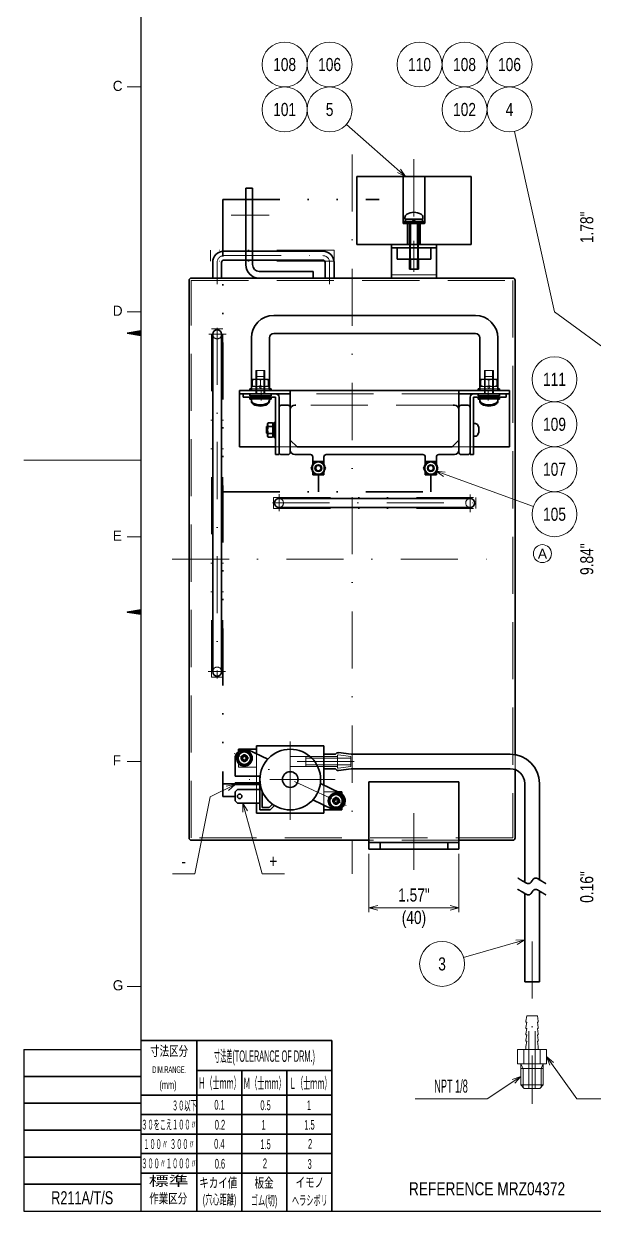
# Model space of a CAD drawing. Header units: millimetres. Extents: x 7 to 587, y 2 to 418.
# Drawn here: x 7 to 133.8, y 10 to 274.1 of the extents above; entities that cross this region are included whole.
import ezdxf
from ezdxf.enums import TextEntityAlignment as Align

# ---------------------------------------------------------------- set-up
doc = ezdxf.new("R2010")
doc.units = ezdxf.units.MM
for name, pattern in [('DASHDOT', [25.3, 12.7, -6.3, 0, -6.3]), ('DASHED', [19, 12.7, -6.3]), ('DIVIDE', [31.6, 12.7, -6.3, 0, -6.3, 0, -6.3])]:
    doc.linetypes.add(name, pattern=pattern)
for name, color, linetype in [('GR1_01', 7, 'Continuous'), ('GR1_02', 7, 'Continuous'), ('GR1_04', 7, 'Continuous'), ('GR1_05', 7, 'Continuous'), ('GR1_06', 7, 'Continuous'), ('GR1_07', 7, 'Continuous'), ('GR1_08', 7, 'Continuous'), ('GR1_09', 7, 'Continuous'), ('GR1_10', 7, 'Continuous'), ('GR1_12', 7, 'Continuous'), ('GR1_13', 7, 'Continuous'), ('GR1_14', 7, 'Continuous'), ('GR1_15', 7, 'Continuous'), ('GR1_16', 7, 'Continuous'), ('図面枠C7M', 7, 'Continuous')]:
    doc.layers.add(name, color=color, linetype=linetype)
doc.styles.add('HG丸ｺﾞｼｯｸM-PRO', font='')
doc.styles.get('HG丸ｺﾞｼｯｸM-PRO').set_extended_font_data('HG丸ｺﾞｼｯｸM-PRO')

# ---------------------------------------------------------------- blocks, each defined once
blk = doc.blocks.new('BLKF024')
at = {"layer": '図面枠C7M', "color": 3, "linetype": 'Continuous', "lineweight": 35}
for p, q in [((30.067393, 143.236108), (30.09438, 143.263095)), ((30.188706, 143.216), (30.264271, 143.291564)), ((30.310019, 143.195891), (30.434161, 143.320033)), ((30.431331, 143.175782), (30.604052, 143.348503)), ((30.552644, 143.155673), (30.773942, 143.376972)), ((30.673956, 143.135565), (30.943833, 143.405441)), ((30.795269, 143.115456), (31.113723, 143.43391)), ((30.916582, 143.095347), (31.283614, 143.462379)), ((31.037894, 143.075238), (31.453504, 143.490848)), ((31.159207, 143.05513), (31.623395, 143.519317)), ((31.280519, 143.035021), (31.793285, 143.547787)), ((31.401832, 143.014912), (31.963176, 143.576256)), ((31.523145, 142.994803), (32.133066, 143.604725)), ((31.644457, 142.974695), (32.302957, 143.633194)), ((31.76577, 142.954586), (32.472847, 143.661663)), ((31.887082, 142.934477), (32.642738, 143.690132)), ((32.008395, 142.914368), (32.812628, 143.718601)), ((32.129708, 142.894259), (32.982519, 143.747071)), ((32.25102, 142.874151), (33, 143.62313)), ((32.372333, 142.854042), (33, 143.481709)), ((32.493645, 142.833933), (33, 143.340288)), ((32.614958, 142.813824), (33, 143.198866)), ((32.736271, 142.793716), (33, 143.057445)), ((32.857583, 142.773607), (33, 142.916024)), ((32.978896, 142.753498), (33, 142.774602))]:
    blk.add_line(p, q, dxfattribs=at)
blk = doc.blocks.new('BLKF025')
at = {"layer": '図面枠C7M', "color": 3, "linetype": 'Continuous', "lineweight": 35}
for p, q in [((30.067393, 205.236108), (30.09438, 205.263095)), ((30.188706, 205.216), (30.264271, 205.291564)), ((30.310019, 205.195891), (30.434161, 205.320033)), ((30.431331, 205.175782), (30.604052, 205.348503)), ((30.552644, 205.155673), (30.773942, 205.376972)), ((30.673956, 205.135565), (30.943833, 205.405441)), ((30.795269, 205.115456), (31.113723, 205.43391)), ((30.916582, 205.095347), (31.283614, 205.462379)), ((31.037894, 205.075238), (31.453504, 205.490848)), ((31.159207, 205.05513), (31.623395, 205.519317)), ((31.280519, 205.035021), (31.793285, 205.547787)), ((31.401832, 205.014912), (31.963176, 205.576256)), ((31.523145, 204.994803), (32.133066, 205.604725)), ((31.644457, 204.974695), (32.302957, 205.633194)), ((31.76577, 204.954586), (32.472847, 205.661663)), ((31.887082, 204.934477), (32.642738, 205.690132)), ((32.008395, 204.914368), (32.812628, 205.718601)), ((32.129708, 204.894259), (32.982519, 205.747071)), ((32.25102, 204.874151), (33, 205.62313)), ((32.372333, 204.854042), (33, 205.481709)), ((32.493645, 204.833933), (33, 205.340288)), ((32.614958, 204.813824), (33, 205.198866)), ((32.736271, 204.793716), (33, 205.057445)), ((32.857583, 204.773607), (33, 204.916024)), ((32.978896, 204.753498), (33, 204.774602))]:
    blk.add_line(p, q, dxfattribs=at)
blk = doc.blocks.new('BLKF023')
at = {"layer": '図面枠C7M', "color": 2, "linetype": 'Continuous', "lineweight": 25}
for p, q in [((33, 410), (33, 10)), ((7, 46), (7, 10)), ((7, 46), (33, 46)), ((7, 10), (587, 10))]:
    blk.add_line(p, q, dxfattribs=at)
at = {"layer": '図面枠C7M', "color": 4, "linetype": 'Continuous', "lineweight": 13}
for p, q in [((30, 260), (33, 260)), ((30, 210), (33, 210)), ((7, 177), (33, 177)), ((30, 160), (33, 160)), ((30, 110), (33, 110)), ((30, 60), (33, 60))]:
    blk.add_line(p, q, dxfattribs=at)
at = {"layer": '図面枠C7M', "color": 3, "linetype": 'Continuous', "lineweight": 35}
for p, q in [((33, 205.75), (30, 205.25)), ((30, 205.25), (33, 204.75)), ((33, 143.75), (30, 143.25)), ((30, 143.25), (33, 142.75)), ((33, 48), (75.5, 48)), ((45.5, 48), (45.5, 10)), ((75.5, 48), (75.5, 10)), ((7, 40), (33, 40)), ((45.5, 41.3), (75.5, 41.3)), ((55.5, 41.3), (55.5, 10)), ((65.5, 41.3), (65.5, 10)), ((33, 35.8), (75.5, 35.8)), ((7, 34), (33, 34)), ((33, 31.48), (75.5, 31.48)), ((7, 28), (33, 28)), ((33, 27.15), (75.5, 27.15)), ((7, 22), (33, 22)), ((33, 22.82), (75.5, 22.82)), ((33, 18.5), (75.5, 18.5)), ((7, 16), (33, 16))]:
    blk.add_line(p, q, dxfattribs=at)
for name in ['BLKF025', 'BLKF024']:
    blk.add_blockref(name, (0, 0), dxfattribs=at)
at = {"layer": '図面枠C7M', "color": 3, "linetype": 'Continuous', "lineweight": 35, "style": 'HG丸ｺﾞｼｯｸM-PRO', "width": 1.001214}
blk.add_text('C', height=2.25, dxfattribs=at).set_placement((26.79, 258.45), align=Align.BOTTOM_LEFT)
at = {"layer": '図面枠C7M', "color": 4, "linetype": 'Continuous', "lineweight": 13, "style": 'HG丸ｺﾞｼｯｸM-PRO'}
for s, width, p in [('D', 1.002334, (26.79, 208.45)), ('E', 1.001589, (26.79, 158.45)), ('F', 0.998986, (26.79, 108.45)), ('G', 1.003714, (26.79, 58.45))]:
    blk.add_text(s, height=2.25, dxfattribs=dict(at, width=width)).set_placement(p, align=Align.BOTTOM_LEFT)
for s, height, width, p in [('寸法区分', 2.182, 0.692256, (39.31, 43.9)), ('(mm)', 1.818, 0.619256, (39.07, 36.64)), ('標準', 2.182, 1.489301, (39.21, 15)), ('作業区分', 2.182, 0.692256, (39.12, 11.1)), ('(穴心距離)', 2.182, 0.521231, (50.53, 10.86)), ('ゴム(切)', 2.182, 0.521232, (60.43, 10.67)), ('ヘラシボリ', 2.182, 0.521228, (70.61, 10.67))]:
    blk.add_text(s, height=height, dxfattribs=dict(at, width=width)).set_placement(p, align=Align.BOTTOM_CENTER)
for s, height, width, p in [('寸法差(TOLERANCE OF DRM.)', 2.5455, 0.382528, (60.52, 44.5)), ('DIM.RANGE.', 1.455, 0.522543, (39.35, 41.49)), ('Ｈ（士ｍｍ）', 2.545, 0.439786, (50.53, 38.51)), ('Ｍ（士ｍｍ）', 2.545, 0.439786, (60.52, 38.46)), ('Ｌ（士ｍｍ）', 2.545, 0.439786, (70.7, 38.46)), ('３０以下', 2.182, 0.44793, (42.7, 33.52)), ('0.1', 2.182, 0.522424, (50.53, 33.67)), ('0.5', 2.182, 0.522424, (60.76, 33.57)), ('1', 2.18, 0.521199, (70.42, 33.57)), ('３０をこえ１００〃', 2.182, 0.44793, (39.29, 29.27)), ('0.2', 2.182, 0.522424, (50.62, 29.23)), ('1', 2.18, 0.521199, (60.33, 29.23)), ('1.5', 2.182, 0.522424, (70.52, 29.23)), ('１００〃 ３００〃', 2.182, 0.448161, (39.29, 24.93)), ('0.4', 2.182, 0.522424, (50.48, 24.99)), ('1.5', 2.182, 0.522424, (60.76, 24.9)), ('2', 2.18, 0.521199, (70.66, 24.99)), ('３００〃１０００〃', 2.182, 0.44793, (39.29, 20.64)), ('0.6', 2.182, 0.522424, (50.62, 20.56)), ('2', 2.18, 0.521199, (60.62, 20.65)), ('3', 2.18, 0.521199, (70.56, 20.51)), ('キカイ値', 2.182, 0.692256, (50.24, 16.33)), ('板金', 2.182, 0.692256, (60.43, 16.33)), ('イモノ', 2.182, 0.692256, (70.61, 16.42))]:
    blk.add_text(s, height=height, dxfattribs=dict(at, width=width)).set_placement(p, align=Align.MIDDLE_CENTER)
blk = doc.blocks.new('BLKF034')
at = {"layer": 'GR1_01', "color": 3, "linetype": 'Continuous', "lineweight": 35}
for p, q in [((43.75, 93), (43.75, 217)), ((115.75, 217.5), (44.25, 217.5)), ((116.25, 111.625), (116.25, 217)), ((116.25, 93), (116.25, 108.375)), ((83.75, 92.5), (44.25, 92.5)), ((115.75, 92.5), (103.75, 92.5))]:
    blk.add_line(p, q, dxfattribs=at)
at = {"layer": 'GR1_01', "color": 4, "linetype": 'DASHED', "lineweight": 13}
for p, q in [((44.25, 217), (115.75, 217)), ((44.25, 93), (44.25, 217)), ((115.75, 217), (115.75, 93)), ((116.25, 108.375), (116.25, 111.625)), ((115.75, 93), (44.25, 93)), ((103.75, 92.5), (83.75, 92.5))]:
    blk.add_line(p, q, dxfattribs=at)
at = {"layer": 'GR1_01', "color": 3, "linetype": 'Continuous', "lineweight": 35}
for centre, start, end in [((44.25, 217), 90, 180), ((115.75, 217), 0, 90), ((44.25, 93), 180, 270), ((115.75, 93), 270, 0)]:
    blk.add_arc(centre, 0.5, start, end, dxfattribs=at)
blk = doc.blocks.new('BLKF036')
at = {"layer": 'GR1_02', "color": 3, "linetype": 'Continuous', "lineweight": 35}
for p, q in [((83.75, 90.5), (83.75, 105.5)), ((83.75, 105.5), (103.75, 105.5)), ((103.75, 90.5), (103.75, 105.5)), ((83.75, 92), (103.75, 92)), ((83.75, 90.5), (103.75, 90.5)), ((86.25, 90.5), (86.25, 92)), ((101.25, 90.5), (101.25, 92))]:
    blk.add_line(p, q, dxfattribs=at)
at = {"layer": 'GR1_02', "color": 4, "linetype": 'DASHDOT', "lineweight": 13}
blk.add_line((93.75, 98.54), (93.75, 85.95), dxfattribs=at)
blk = doc.blocks.new('BLKF049')
at = {"layer": 'GR1_05', "color": 4, "linetype": 'DASHDOT', "lineweight": 13}
blk.add_line((93.75, 243.92), (93.75, 221.73), dxfattribs=at)
at = {"layer": 'GR1_05', "color": 3, "linetype": 'Continuous', "lineweight": 35}
for p, q in [((81.05, 240.08), (81.05, 225)), ((81.05, 240.08), (106.45, 240.08)), ((91.34, 240.08), (91.34, 229.69)), ((96.16, 240.08), (96.16, 229.69)), ((106.45, 240.08), (106.45, 225)), ((91.34, 229.69), (96.16, 229.69)), ((92.35, 229.69), (92.35, 225)), ((95.15, 229.69), (95.15, 225)), ((106.45, 225), (81.05, 225))]:
    blk.add_line(p, q, dxfattribs=at)
blk = doc.blocks.new('BLKF050')
at = {"layer": 'GR1_02', "color": 3, "linetype": 'Continuous', "lineweight": 35}
for p, q in [((56.35, 237.5), (56.35, 220.5)), ((56.35, 237.5), (57.85, 237.5)), ((57.85, 237.5), (57.85, 220.5)), ((56.35, 235), (57.85, 235)), ((59.35, 219), (71.35, 219)), ((71.35, 217.5), (59.35, 217.5)), ((71.35, 219), (71.35, 217.5))]:
    blk.add_line(p, q, dxfattribs=at)
at = {"layer": 'GR1_02', "color": 4, "linetype": 'DASHDOT', "lineweight": 13}
blk.add_line((53.1, 231.5), (61.58, 231.5), dxfattribs=at)
at = {"layer": 'GR1_02', "color": 3, "linetype": 'Continuous', "lineweight": 35}
for radius in [3, 1.5]:
    blk.add_arc((59.35, 220.5), radius, 180, 270, dxfattribs=at)
blk = doc.blocks.new('BLKF052')
at = {"layer": 'GR1_06', "color": 4, "linetype": 'DASHDOT', "lineweight": 13}
for p, q in [((66.25, 114.46), (66.25, 97.85)), ((78.71, 100.19), (53.79, 111.81)), ((80.47, 110), (65.67, 110)), ((74.38, 106), (58.05, 106))]:
    blk.add_line(p, q, dxfattribs=at)
at = {"layer": 'GR1_06', "color": 3, "linetype": 'Continuous', "lineweight": 35}
for p, q in [((58.75, 112.75), (54.75, 112.75)), ((54.75, 112.75), (54.75, 112.27)), ((73.75, 113.5), (58.75, 113.5)), ((58.75, 113.5), (58.75, 111.7)), ((73.75, 104.71), (73.75, 113.5)), ((76.89, 103.25), (77.75, 103.25)), ((77.75, 102.76), (77.75, 103.25)), ((58.75, 100.75), (58.75, 98.5)), ((58.75, 98.5), (73.75, 98.5)), ((73.75, 98.5), (73.75, 100.3)), ((73.75, 99.25), (77.75, 99.25)), ((77.75, 99.25), (77.75, 99.73))]:
    blk.add_line(p, q, dxfattribs=at)
at = {"layer": 'GR1_06', "color": 4, "linetype": 'DASHED', "lineweight": 13}
for p, q in [((54.75, 112.27), (54.75, 108.75)), ((58.75, 111.7), (58.75, 100.75)), ((73.75, 111.13), (66.25, 111.13)), ((69.75, 108.88), (69.75, 111.13)), ((76.75, 111.13), (73.75, 111.13)), ((76.75, 108.67), (76.75, 111.33)), ((79.75, 111.13), (76.92, 111.48)), ((79.75, 108.88), (79.75, 111.13)), ((58.75, 108.75), (54.75, 108.75)), ((73.75, 108.88), (66.25, 108.88)), ((79.75, 110.75), (69.75, 110.75)), ((79.75, 109.25), (69.75, 109.25)), ((76.75, 108.88), (73.75, 108.88)), ((79.75, 108.88), (76.92, 108.52)), ((73.75, 100.3), (73.75, 104.71)), ((73.75, 103.25), (76.89, 103.25)), ((77.75, 99.73), (77.75, 102.76))]:
    blk.add_line(p, q, dxfattribs=at)
for centre, radius in [((56.05, 110.75), 0.75), ((56.05, 110.75), 0.5), ((76.45, 101.25), 0.75), ((76.45, 101.25), 0.5)]:
    blk.add_circle(centre, radius, dxfattribs=at)
for centre, start, end in [((76.9, 111.33), 82.875, 180), ((76.9, 108.67), 180, 277.125)]:
    blk.add_arc(centre, 0.15, start, end, dxfattribs=at)
blk = doc.blocks.new('BLKF053')
at = {"layer": 'GR1_06', "color": 4, "linetype": 'DASHDOT', "lineweight": 13}
for p, q in [((66.25, 97.02), (66.25, 115.09)), ((76.25, 106), (56.01, 106))]:
    blk.add_line(p, q, dxfattribs=at)
at = {"layer": 'GR1_06', "color": 3, "linetype": 'Continuous', "lineweight": 35}
for p, q in [((54, 111.08), (54.24, 111.6)), ((54, 106.75), (54, 111.08)), ((56.9, 112.57), (61.25, 110.54)), ((54, 106.75), (59.5, 106.75)), ((59.5, 106.75), (59.5, 99.25)), ((54, 105.25), (59.5, 105.25)), ((54, 105.25), (54, 104.9)), ((54, 104.9), (59.5, 104.9)), ((54.5, 103.75), (54, 103.25)), ((54, 103.25), (54, 101.25)), ((54.5, 103.75), (59.5, 103.75)), ((60, 103.45), (60, 99.75)), ((72.94, 105.09), (77.29, 103.06)), ((54, 101.25), (54.5, 100.75)), ((54.5, 100.75), (59.5, 100.75)), ((61.54, 99.75), (62.31, 100.52)), ((71.25, 101.46), (75.6, 99.43)), ((59.5, 99.25), (61.75, 99.25)), ((60, 99.75), (61.54, 99.75)), ((61.75, 99.25), (62.74, 100.24))]:
    blk.add_line(p, q, dxfattribs=at)
for centre, radius in [((66.25, 106), 6.75), ((66.25, 106), 1.75), ((55, 102.25), 0.5)]:
    blk.add_circle(centre, radius, dxfattribs=at)
for centre, start, end in [((56.05, 110.75), 65, 155), ((76.45, 101.25), 245, 65)]:
    blk.add_arc(centre, 2, start, end, dxfattribs=at)
blk = doc.blocks.new('BLKF054')
at = {"layer": 'GR1_06', "color": 3, "linetype": 'Continuous', "lineweight": 35}
for p, q in [((55.304037, 110.941955), (55.304037, 110.566955)), ((55.304037, 110.941955), (55.679037, 110.941955)), ((55.866537, 111.504455), (56.241537, 111.504455)), ((55.866537, 111.504455), (55.866537, 111.129455)), ((56.241537, 111.504455), (56.241537, 111.129455)), ((56.429037, 110.941955), (56.804037, 110.941955)), ((56.804037, 110.941955), (56.804037, 110.566955)), ((55.304037, 110.566955), (55.679037, 110.566955)), ((55.866537, 110.379455), (55.866537, 110.004455)), ((55.866537, 110.004455), (56.241537, 110.004455)), ((56.241537, 110.379455), (56.241537, 110.004455)), ((56.429037, 110.566955), (56.804037, 110.566955))]:
    blk.add_line(p, q, dxfattribs=at)
for radius in [1.75, 1.475, 1.4]:
    blk.add_circle((56.054037, 110.754455), radius, dxfattribs=at)
for centre, start, end in [((55.679037, 111.129455), 270, 0), ((56.429037, 111.129455), 180, 270), ((55.679037, 110.379455), 0, 90), ((56.429037, 110.379455), 90, 180)]:
    blk.add_arc(centre, 0.1875, start, end, dxfattribs=at)
blk = doc.blocks.new('BLKF055')
at = {"layer": 'GR1_06', "color": 3, "linetype": 'Continuous', "lineweight": 35}
for p, q in [((75.695962, 101.433044), (75.695962, 101.058044)), ((75.695962, 101.433044), (76.070962, 101.433044)), ((75.695962, 101.058044), (76.070962, 101.058044)), ((76.258462, 101.995544), (76.633462, 101.995544)), ((76.258462, 101.995544), (76.258462, 101.620544)), ((76.258462, 100.870544), (76.258462, 100.495544)), ((76.258462, 100.495544), (76.633462, 100.495544)), ((76.633462, 101.995544), (76.633462, 101.620544)), ((76.633462, 100.870544), (76.633462, 100.495544)), ((76.820962, 101.433044), (77.195962, 101.433044)), ((76.820962, 101.058044), (77.195962, 101.058044)), ((77.195962, 101.433044), (77.195962, 101.058044))]:
    blk.add_line(p, q, dxfattribs=at)
for radius in [1.75, 1.475, 1.4]:
    blk.add_circle((76.445962, 101.245544), radius, dxfattribs=at)
for centre, start, end in [((76.070962, 101.620544), 270, 0), ((76.070962, 100.870544), 0, 90), ((76.820962, 101.620544), 180, 270), ((76.820962, 100.870544), 90, 180)]:
    blk.add_arc(centre, 0.1875, start, end, dxfattribs=at)
blk = doc.blocks.new('FXTIP_ARROW_S')
at = {"color": 0, "linetype": 'Continuous', "lineweight": -2}
for q in [(-1, 0), (-0.97, 0.26), (-0.97, -0.26)]:
    blk.add_line((0, 0), q, dxfattribs=at)
blk = doc.blocks.new('FXTIP_ARROW_E')
at = {"color": 0, "linetype": 'Continuous', "lineweight": -2}
for q in [(-1, 0), (-0.97, 0.26), (-0.97, -0.26)]:
    blk.add_line((0, 0), q, dxfattribs=at)
blk = doc.blocks.new('BLKF074')
at = {"layer": 'GR1_07', "color": 3, "linetype": 'Continuous', "lineweight": 35}
for p, q in [((76.32, 111.62), (73.75, 111.62)), ((73.75, 111.62), (73.75, 108.38)), ((76.98, 111.98), (79.81, 111.62)), ((115.13, 111.62), (79.81, 111.62)), ((76.32, 108.38), (73.75, 108.38)), ((76.98, 108.02), (79.78, 108.38)), ((79.78, 108.38), (115.13, 108.38)), ((118.38, 105.13), (118.38, 83.18)), ((121.63, 83.73), (121.63, 105.13)), ((118.38, 80.68), (118.38, 60.98)), ((121.63, 60.98), (121.63, 81.23)), ((121.63, 60.98), (118.38, 60.98))]:
    blk.add_line(p, q, dxfattribs=at)
for centre, radius, start, end in [((76.9, 111.33), 0.65, 82.875, 153.0175), ((115.13, 105.13), 6.5, 0, 90), ((76.9, 108.67), 0.65, 206.9825, 277.125), ((115.13, 105.13), 3.25, 0, 90)]:
    blk.add_arc(centre, radius, start, end, dxfattribs=at)
for points in [[(116.81, 84.1), (117.7, 83.57), (119.49, 82.52), (120.53, 84.4), (122.22, 83.37), (123.07, 82.86)], [(116.81, 81.6), (117.7, 81.07), (119.49, 80.02), (120.53, 81.9), (122.22, 80.87), (123.07, 80.36)]]:
    blk.add_open_spline(points, degree=2, dxfattribs=at)
blk = doc.blocks.new('BLKF075')
at = {"layer": 'GR1_13', "color": 3, "linetype": 'DIVIDE', "lineweight": 35}
for p, q in [((51.25, 235), (51.25, 102.25)), ((51.25, 235), (86.05, 235)), ((72.5, 173.775), (72.5, 170)), ((97.5, 173.775), (97.5, 170)), ((51.25, 170), (97.5, 170)), ((54, 105.075), (51.25, 105.075)), ((54, 102.25), (51.25, 102.25))]:
    blk.add_line(p, q, dxfattribs=at)
blk = doc.blocks.new('BLKF082')
at = {"layer": 'GR1_02', "color": 3, "linetype": 'Continuous', "lineweight": 35}
for p, q in [((55, 192.5), (115, 192.5)), ((55, 180), (55, 192.5)), ((66.25, 191.75), (55, 191.75)), ((66.25, 181.5), (66.25, 192.5)), ((103.75, 181.5), (103.75, 192.5)), ((115, 191.75), (103.75, 191.75)), ((115, 180), (115, 192.5)), ((55, 180), (63, 180)), ((67.75, 180), (66.25, 181.5)), ((67.75, 180), (102.25, 180)), ((102.25, 180), (103.75, 181.5)), ((107, 180), (115, 180))]:
    blk.add_line(p, q, dxfattribs=at)
at = {"layer": 'GR1_02', "color": 4, "linetype": 'DASHED', "lineweight": 13}
for p, q in [((103.75, 191.75), (66.25, 191.75)), ((63, 180), (107, 180))]:
    blk.add_line(p, q, dxfattribs=at)
blk = doc.blocks.new('BLKF108')
at = {"layer": 'GR1_01', "color": 4, "linetype": 'DASHDOT', "lineweight": 13}
for p, q in [((63.75, 165.66), (63.75, 169.48)), ((106.25, 165.48), (106.25, 169.39)), ((62.29, 167.5), (107.76, 167.5))]:
    blk.add_line(p, q, dxfattribs=at)
at = {"layer": 'GR1_01', "color": 3, "linetype": 'Continuous', "lineweight": 35}
for p, q in [((63.75, 168.5), (106.25, 168.5)), ((63.75, 166.5), (106.25, 166.5))]:
    blk.add_line(p, q, dxfattribs=at)
for centre, start, end in [((63.75, 167.5), 90, 270), ((106.25, 167.5), 270, 90)]:
    blk.add_arc(centre, 1, start, end, dxfattribs=at)
at = {"layer": 'GR1_01', "color": 4, "linetype": 'DASHED', "lineweight": 13}
for centre, start, end in [((63.75, 167.5), 270, 90), ((106.25, 167.5), 90, 270)]:
    blk.add_arc(centre, 1, start, end, dxfattribs=at)
blk = doc.blocks.new('BLKF109')
at = {"layer": 'GR1_01', "color": 3, "linetype": 'Continuous', "lineweight": 35}
for p, q in [((51.5, 223.5), (73.5, 223.5)), ((49, 221), (49, 217.5)), ((51, 221), (51, 217.5)), ((51.5, 221.5), (73.5, 221.5)), ((74, 221), (74, 217.5)), ((76, 221), (76, 217.5))]:
    blk.add_line(p, q, dxfattribs=at)
at = {"layer": 'GR1_01', "color": 4, "linetype": 'DASHDOT', "lineweight": 13}
for p, q in [((51.5, 222.5), (73.5, 222.5)), ((50, 221), (50, 216.14)), ((75, 221), (75, 216.14))]:
    blk.add_line(p, q, dxfattribs=at)
at = {"layer": 'GR1_01', "color": 3, "linetype": 'Continuous', "lineweight": 35}
for centre, radius, start, end in [((51.5, 221), 2.5, 90, 180), ((73.5, 221), 2.5, 360, 90), ((51.5, 221), 0.5, 90, 180), ((73.5, 221), 0.5, 0, 90)]:
    blk.add_arc(centre, radius, start, end, dxfattribs=at)
at = {"layer": 'GR1_01', "color": 4, "linetype": 'DASHDOT', "lineweight": 13}
for centre, start, end in [((51.5, 221), 90, 180), ((73.5, 221), 0, 90)]:
    blk.add_arc(centre, 1.5, start, end, dxfattribs=at)
blk = doc.blocks.new('BLKF110')
at = {"layer": 'GR1_01', "color": 4, "linetype": 'DASHDOT', "lineweight": 13}
for p, q in [((50, 206.46), (50, 128.49)), ((48.16, 205), (51.98, 205)), ((47.98, 130), (51.89, 130))]:
    blk.add_line(p, q, dxfattribs=at)
at = {"layer": 'GR1_01', "color": 3, "linetype": 'Continuous', "lineweight": 35}
for p, q in [((49, 205), (49, 130)), ((51, 205), (51, 130))]:
    blk.add_line(p, q, dxfattribs=at)
for centre, start, end in [((50, 205), 0, 180), ((50, 130), 180, 0)]:
    blk.add_arc(centre, 1, start, end, dxfattribs=at)
at = {"layer": 'GR1_01', "color": 4, "linetype": 'DASHED', "lineweight": 13}
for centre, start, end in [((50, 205), 180, 0), ((50, 130), 0, 180)]:
    blk.add_arc(centre, 1, start, end, dxfattribs=at)
blk = doc.blocks.new('BLKF115')
at = {"layer": 'GR1_02', "color": 3, "linetype": 'Continuous', "lineweight": 35}
for p, q in [((88.75, 225), (98.75, 225)), ((88.75, 225), (88.75, 217.5)), ((98.75, 225), (98.75, 217.5)), ((88.75, 224.25), (98.75, 224.25)), ((90, 221.75), (97.5, 221.75)), ((88.75, 217.5), (98.75, 217.5))]:
    blk.add_line(p, q, dxfattribs=at)
at = {"layer": 'GR1_02', "color": 4, "linetype": 'DASHDOT', "lineweight": 13}
blk.add_line((93.75, 225.79), (93.75, 218.92), dxfattribs=at)
at = {"layer": 'GR1_02', "color": 4, "linetype": 'DASHED', "lineweight": 13}
blk.add_line((88.75, 218.25), (98.75, 218.25), dxfattribs=at)
blk = doc.blocks.new('BLKF114')
at = {"layer": 'GR1_02', "color": 3, "linetype": 'Continuous', "lineweight": 35}
for p, q in [((90, 224.25), (90, 221.75)), ((97.5, 224.25), (97.5, 221.75))]:
    blk.add_line(p, q, dxfattribs=at)
blk.add_blockref('BLKF115', (0, 0), dxfattribs=at)
blk = doc.blocks.new('BLKF127')
at = {"layer": 'GR1_09', "color": 4, "linetype": 'DIVIDE', "lineweight": 13}
for p, q in [((116.78, 45.98), (123.23, 45.98)), ((116.78, 45.98), (116.78, 42.78)), ((118.19, 45.98), (118.19, 42.78)), ((121.81, 45.98), (121.81, 42.78)), ((123.23, 45.98), (123.23, 42.78)), ((116.78, 42.78), (123.23, 42.78)), ((117.5, 42.78), (117.5, 38.08)), ((117.5, 42.78), (118, 41.78)), ((122.5, 42.78), (122, 41.78)), ((122.5, 42.78), (122.5, 38.08)), ((117.5, 41.78), (122.5, 41.78)), ((118, 41.78), (118, 37.58)), ((122, 41.78), (122, 37.58)), ((117.5, 38.08), (122.5, 38.08)), ((117.5, 38.08), (118.25, 37.33)), ((118.25, 37.33), (121.75, 37.33)), ((122.5, 38.08), (121.75, 37.33))]:
    blk.add_line(p, q, dxfattribs=at)
blk = doc.blocks.new('BLKF126')
at = {"layer": 'GR1_09', "color": 4, "linetype": 'DASHDOT', "lineweight": 13}
blk.add_line((120, 70), (120, 33.9), dxfattribs=at)
at = {"layer": 'GR1_09', "color": 4, "linetype": 'DIVIDE', "lineweight": 13}
for p, q in [((118.6, 52.24), (118.81, 53.43)), ((118.81, 53.43), (121.19, 53.43)), ((119.28, 37.33), (119.28, 53.43)), ((120.73, 37.33), (120.73, 53.43)), ((121.4, 52.24), (121.19, 53.43)), ((118.6, 52.03), (118.6, 52.24)), ((118.6, 52.03), (118.81, 52.03)), ((118.6, 50.84), (118.81, 52.03)), ((118.6, 50.63), (118.6, 50.84)), ((118.6, 50.63), (118.81, 50.63)), ((118.6, 49.44), (118.81, 50.63)), ((121.4, 52.03), (121.19, 52.03)), ((121.4, 50.84), (121.19, 52.03)), ((121.4, 50.63), (121.19, 50.63)), ((121.4, 49.44), (121.19, 50.63)), ((121.4, 52.03), (121.4, 52.24)), ((121.4, 50.63), (121.4, 50.84)), ((118.6, 49.23), (118.6, 49.44)), ((118.6, 49.23), (118.81, 49.23)), ((118.6, 48.04), (118.81, 49.23)), ((118.6, 47.83), (118.6, 48.04)), ((118.6, 47.83), (118.81, 47.83)), ((118.6, 46.64), (118.81, 47.83)), ((121.4, 49.23), (121.19, 49.23)), ((121.4, 48.04), (121.19, 49.23)), ((121.4, 47.83), (121.19, 47.83)), ((121.4, 46.64), (121.19, 47.83)), ((121.4, 49.23), (121.4, 49.44)), ((121.4, 47.83), (121.4, 48.04)), ((118.6, 45.98), (118.6, 46.64)), ((121.4, 45.98), (121.4, 46.64))]:
    blk.add_line(p, q, dxfattribs=at)
blk.add_blockref('BLKF127', (0, 0), dxfattribs=at)
blk = doc.blocks.new('BLKF130')
at = {"layer": 'GR1_10', "color": 3, "linetype": 'Continuous', "lineweight": 35}
for p, q in [((91.37, 230.08), (91.37, 229.68)), ((96.12, 230.08), (91.37, 230.08)), ((91.75, 230.58), (91.75, 231.01)), ((91.75, 230.58), (95.75, 230.58)), ((91.85, 230.58), (91.85, 230.08)), ((95.65, 230.58), (91.85, 230.58)), ((91.85, 230.08), (95.65, 230.08)), ((93.46, 230.58), (93.75, 230.08)), ((93.75, 230.58), (94.04, 230.08)), ((95.65, 230.08), (95.65, 230.58)), ((95.75, 230.58), (95.75, 231.01)), ((96.12, 229.68), (96.12, 230.08)), ((91.37, 229.68), (96.12, 229.68)), ((92.75, 229.68), (92.75, 225)), ((92.75, 229.68), (94.75, 229.68)), ((92.95, 229.68), (92.95, 225)), ((94.55, 229.68), (94.55, 225)), ((94.75, 229.68), (94.75, 225)), ((92.75, 221.75), (92.75, 219.48)), ((92.75, 219.48), (94.75, 219.48)), ((92.95, 221.75), (92.95, 219.48)), ((94.55, 221.75), (94.55, 219.48)), ((94.75, 221.75), (94.75, 219.48))]:
    blk.add_line(p, q, dxfattribs=at)
at = {"layer": 'GR1_10', "color": 4, "linetype": 'DASHED', "lineweight": 13}
for p, q in [((92.75, 225), (92.75, 221.75)), ((92.95, 225), (92.95, 221.75)), ((94.55, 225), (94.55, 221.75)), ((94.75, 225), (94.75, 221.75))]:
    blk.add_line(p, q, dxfattribs=at)
at = {"layer": 'GR1_10', "color": 3, "linetype": 'Continuous', "lineweight": 35}
for centre, radius, start, end in [((92.56, 231.01), 0.812, 119.1554, 180), ((93.75, 228.88), 3.25, 60.8446, 119.1554), ((94.94, 231.01), 0.812, 0, 60.8446)]:
    blk.add_arc(centre, radius, start, end, dxfattribs=at)
blk = doc.blocks.new('BLKF131')
at = {"layer": 'GR1_02', "color": 4, "linetype": 'DASHED', "lineweight": 13}
for p, q in [((92.75, 225), (92.75, 221.75)), ((92.95, 225), (92.95, 221.75)), ((94.55, 225), (94.55, 221.75)), ((94.75, 225), (94.75, 221.75))]:
    blk.add_line(p, q, dxfattribs=at)
blk = doc.blocks.new('BLKF143')
at = {"layer": 'GR1_08', "color": 3, "linetype": 'Continuous', "lineweight": 35}
for p, q in [((62.6, 209.2), (107.4, 209.2)), ((57.6, 192.5), (57.6, 204.2)), ((61.6, 192.5), (61.6, 204.2)), ((62.6, 205.2), (107.4, 205.2)), ((108.4, 192.5), (108.4, 204.2)), ((112.4, 192.5), (112.4, 204.2)), ((57.6, 192.5), (61.6, 192.5)), ((108.4, 192.5), (112.4, 192.5))]:
    blk.add_line(p, q, dxfattribs=at)
for centre, radius, start, end in [((62.6, 204.2), 5, 90, 180), ((107.4, 204.2), 5, 0, 90), ((62.6, 204.2), 1, 90, 180), ((107.4, 204.2), 1, 0, 90)]:
    blk.add_arc(centre, radius, start, end, dxfattribs=at)
blk = doc.blocks.new('BLKF147')
at = {"layer": 'GR1_10', "color": 4, "linetype": 'DASHED', "lineweight": 13}
for p, q in [((109.4, 191.75), (109.4, 195.6)), ((111.4, 195.6), (109.4, 195.6)), ((109.6, 191.75), (109.6, 195.6)), ((111.2, 191.75), (111.2, 195.6)), ((111.4, 191.75), (111.4, 195.6))]:
    blk.add_line(p, q, dxfattribs=at)
at = {"layer": 'GR1_10', "color": 3, "linetype": 'Continuous', "lineweight": 35}
for p, q in [((112.78, 191.75), (108.03, 191.75)), ((108.03, 191.75), (108.03, 191.35)), ((108.03, 191.35), (112.78, 191.35)), ((108.4, 190.85), (108.4, 190.42)), ((112.4, 190.85), (108.4, 190.85)), ((112.3, 191.35), (108.5, 191.35)), ((108.5, 191.35), (108.5, 190.85)), ((108.5, 190.85), (112.3, 190.85)), ((111.4, 191.75), (109.4, 191.75)), ((110.4, 190.85), (110.11, 191.35)), ((110.69, 190.85), (110.4, 191.35)), ((112.3, 190.85), (112.3, 191.35)), ((112.4, 190.85), (112.4, 190.42)), ((112.78, 191.35), (112.78, 191.75))]:
    blk.add_line(p, q, dxfattribs=at)
for centre, radius, start, end in [((109.21, 190.42), 0.812, 180, 240.8446), ((111.59, 190.42), 0.812, 299.1554, 0), ((110.4, 192.55), 3.25, 240.8446, 299.1554)]:
    blk.add_arc(centre, radius, start, end, dxfattribs=at)
blk = doc.blocks.new('BLKF148')
at = {"layer": 'GR1_10', "color": 4, "linetype": 'DASHED', "lineweight": 13}
for p, q in [((58.6, 191.75), (58.6, 195.6)), ((60.6, 195.6), (58.6, 195.6)), ((58.8, 191.75), (58.8, 195.6)), ((60.4, 191.75), (60.4, 195.6)), ((60.6, 191.75), (60.6, 195.6))]:
    blk.add_line(p, q, dxfattribs=at)
at = {"layer": 'GR1_10', "color": 3, "linetype": 'Continuous', "lineweight": 35}
for p, q in [((61.98, 191.75), (57.23, 191.75)), ((57.23, 191.75), (57.23, 191.35)), ((57.23, 191.35), (61.98, 191.35)), ((57.6, 190.85), (57.6, 190.42)), ((61.6, 190.85), (57.6, 190.85)), ((61.5, 191.35), (57.7, 191.35)), ((57.7, 191.35), (57.7, 190.85)), ((57.7, 190.85), (61.5, 190.85)), ((60.6, 191.75), (58.6, 191.75)), ((59.6, 190.85), (59.31, 191.35)), ((59.89, 190.85), (59.6, 191.35)), ((61.5, 190.85), (61.5, 191.35)), ((61.6, 190.85), (61.6, 190.42)), ((61.98, 191.35), (61.98, 191.75))]:
    blk.add_line(p, q, dxfattribs=at)
for centre, radius, start, end in [((58.41, 190.42), 0.812, 180, 240.8446), ((60.79, 190.42), 0.812, 299.1554, 0), ((59.6, 192.55), 3.25, 240.8446, 299.1554)]:
    blk.add_arc(centre, radius, start, end, dxfattribs=at)
blk = doc.blocks.new('BLKF156')
at = {"layer": 'GR1_12', "color": 4, "linetype": 'DIVIDE', "lineweight": 13}
for p, q in [((48.75, 128.75), (48.75, 206.25)), ((48.75, 206.25), (51.25, 206.25)), ((51.25, 128.75), (51.25, 206.25)), ((48.75, 128.75), (51.25, 128.75))]:
    blk.add_line(p, q, dxfattribs=at)
blk = doc.blocks.new('BLKF157')
at = {"layer": 'GR1_12', "color": 4, "linetype": 'DIVIDE', "lineweight": 13}
for p, q in [((62.5, 168.75), (107.5, 168.75)), ((62.5, 168.75), (62.5, 166.25)), ((107.5, 168.75), (107.5, 166.25)), ((62.5, 166.25), (107.5, 166.25))]:
    blk.add_line(p, q, dxfattribs=at)
blk = doc.blocks.new('BLKF160')
at = {"layer": 'GR1_12', "color": 4, "linetype": 'DIVIDE', "lineweight": 13}
for p, q in [((76, 223.75), (48.5, 223.75)), ((48.5, 221.25), (48.5, 223.75)), ((76, 221.25), (76, 223.75)), ((76, 221.25), (48.5, 221.25))]:
    blk.add_line(p, q, dxfattribs=at)
blk = doc.blocks.new('BLKF177')
at = {"layer": 'GR1_04', "color": 3, "linetype": 'Continuous', "lineweight": 35}
for p, q in [((55.75, 191.75), (55.75, 191)), ((63, 191.75), (55.75, 191.75)), ((57.7, 191), (55.75, 191)), ((63, 191), (61.5, 191)), ((63, 191), (63, 178.25)), ((63.75, 178.25), (63.75, 191)), ((63.75, 178.25), (63, 178.25))]:
    blk.add_line(p, q, dxfattribs=at)
at = {"layer": 'GR1_04', "color": 4, "linetype": 'DASHED', "lineweight": 13}
blk.add_line((61.5, 191), (57.7, 191), dxfattribs=at)
at = {"layer": 'GR1_04', "color": 4, "linetype": 'DASHDOT', "lineweight": 13}
blk.add_line((59.75, 192.63), (59.75, 190.25), dxfattribs=at)
at = {"layer": 'GR1_04', "color": 3, "linetype": 'Continuous', "lineweight": 35}
blk.add_arc((63, 191), 0.75, 360, 90, dxfattribs=at)
blk = doc.blocks.new('BLKF178')
at = {"layer": 'GR1_04', "color": 3, "linetype": 'Continuous', "lineweight": 35}
for p, q in [((66.25, 188.25), (66.25, 179.25)), ((67.5, 189.25), (67.25, 189.25)), ((102.75, 189.25), (102.5, 189.25)), ((103.75, 188.25), (103.75, 179.25)), ((70.75, 178.25), (67.25, 178.25)), ((71.25, 177.75), (71.25, 176.03)), ((73.75, 177.75), (73.75, 176.03)), ((95.75, 178.25), (74.25, 178.25)), ((96.25, 177.75), (96.25, 176.03)), ((98.75, 177.75), (98.75, 176.03)), ((102.75, 178.25), (99.25, 178.25)), ((73.75, 176.75), (71.25, 176.75)), ((71.25, 174.47), (71.25, 173.75)), ((73.75, 174.47), (73.75, 173.75)), ((96.25, 176.75), (98.75, 176.75)), ((96.25, 174.47), (96.25, 173.75)), ((98.75, 174.47), (98.75, 173.75)), ((73.75, 173.75), (71.25, 173.75)), ((96.25, 173.75), (98.75, 173.75))]:
    blk.add_line(p, q, dxfattribs=at)
at = {"layer": 'GR1_04', "color": 4, "linetype": 'DASHED', "lineweight": 13}
for p, q in [((102.5, 189.25), (67.5, 189.25)), ((71.25, 176.03), (71.25, 174.47)), ((73.75, 176.03), (73.75, 174.47)), ((96.25, 176.03), (96.25, 174.47)), ((98.75, 176.03), (98.75, 174.47))]:
    blk.add_line(p, q, dxfattribs=at)
for centre in [(72.5, 175.25), (97.5, 175.25)]:
    blk.add_circle(centre, 0.75, dxfattribs=at)
at = {"layer": 'GR1_04', "color": 3, "linetype": 'Continuous', "lineweight": 35}
for centre, radius, start, end in [((67.25, 188.25), 1, 90, 180), ((102.75, 188.25), 1, 0, 90), ((67.25, 179.25), 1, 180, 270), ((70.75, 177.75), 0.5, 0, 90), ((74.25, 177.75), 0.5, 90, 180), ((95.75, 177.75), 0.5, 0, 90), ((99.25, 177.75), 0.5, 90, 180), ((102.75, 179.25), 1, 270, 0)]:
    blk.add_arc(centre, radius, start, end, dxfattribs=at)
blk = doc.blocks.new('BLKF179')
at = {"layer": 'GR1_04', "color": 3, "linetype": 'Continuous', "lineweight": 35}
for p, q in [((63.75, 188.75), (63.75, 178.75)), ((65.75, 189.25), (64.25, 189.25)), ((66.25, 178.75), (66.25, 188.75)), ((65.75, 178.25), (64.25, 178.25))]:
    blk.add_line(p, q, dxfattribs=at)
for centre, start, end in [((64.25, 188.75), 90, 180), ((65.75, 188.75), 0, 90), ((64.25, 178.75), 180, 270), ((65.75, 178.75), 270, 0)]:
    blk.add_arc(centre, 0.5, start, end, dxfattribs=at)
blk = doc.blocks.new('BLKF180')
at = {"layer": 'GR1_04', "color": 3, "linetype": 'Continuous', "lineweight": 35}
for p, q in [((106.25, 178.25), (106.25, 191)), ((107, 191.75), (114.25, 191.75)), ((107, 191), (107, 178.25)), ((107, 191), (108.5, 191)), ((112.3, 191), (114.25, 191)), ((114.25, 191.75), (114.25, 191)), ((106.25, 178.25), (107, 178.25))]:
    blk.add_line(p, q, dxfattribs=at)
at = {"layer": 'GR1_04', "color": 4, "linetype": 'DASHED', "lineweight": 13}
blk.add_line((108.5, 191), (112.3, 191), dxfattribs=at)
at = {"layer": 'GR1_04', "color": 4, "linetype": 'DASHDOT', "lineweight": 13}
blk.add_line((110.25, 192.63), (110.25, 190.25), dxfattribs=at)
at = {"layer": 'GR1_04', "color": 3, "linetype": 'Continuous', "lineweight": 35}
blk.add_arc((107, 191), 0.75, 90, 180, dxfattribs=at)
blk = doc.blocks.new('BLKF181')
at = {"layer": 'GR1_04', "color": 3, "linetype": 'Continuous', "lineweight": 35}
for p, q in [((103.75, 178.75), (103.75, 188.75)), ((104.25, 189.25), (105.75, 189.25)), ((106.25, 188.75), (106.25, 178.75)), ((104.25, 178.25), (105.75, 178.25))]:
    blk.add_line(p, q, dxfattribs=at)
for centre, start, end in [((104.25, 188.75), 90, 180), ((105.75, 188.75), 0, 90), ((104.25, 178.75), 180, 270), ((105.75, 178.75), 270, 0)]:
    blk.add_arc(centre, 0.5, start, end, dxfattribs=at)
blk = doc.blocks.new('BLKF182')
at = {"layer": 'GR1_04', "color": 3, "linetype": 'Continuous', "lineweight": 35}
for p, q in [((107, 185.15), (107.41, 185.15)), ((107, 185.15), (107, 182.35)), ((61.2, 184.5), (61, 184.5)), ((61, 184.5), (61, 183)), ((61.2, 184.35), (61, 184.35)), ((61.2, 183.15), (61, 183.15)), ((61.2, 183), (61, 183)), ((107, 182.35), (107.41, 182.35))]:
    blk.add_line(p, q, dxfattribs=at)
for centre, radius, start, end in [((107.41, 184.53), 0.625, 24.4144, 90), ((107.41, 182.98), 0.625, 270, 335.5856), ((105.7, 183.75), 2.5, 335.5856, 24.4144)]:
    blk.add_arc(centre, radius, start, end, dxfattribs=at)
blk = doc.blocks.new('BLKF183')
at = {"layer": 'GR1_04', "color": 3, "linetype": 'Continuous', "lineweight": 35}
for p, q in [((61.2, 185.13), (61.32, 185.34)), ((61.2, 182.38), (61.2, 185.13)), ((61.32, 185.34), (62.28, 185.34)), ((62.28, 185.34), (62.4, 185.13)), ((62.4, 182.28), (62.4, 185.23)), ((62.4, 185.23), (62.75, 185.23)), ((62.4, 185.13), (62.4, 182.38)), ((62.75, 182), (62.75, 185.5)), ((62.75, 185.5), (63, 185.5)), ((62.75, 185.23), (62.75, 182.28)), ((63, 185.5), (63, 182)), ((61.32, 182.16), (61.2, 182.38)), ((61.32, 184.54), (62.28, 184.54)), ((61.32, 182.96), (62.28, 182.96)), ((62.4, 182.38), (62.28, 182.16)), ((62.4, 183.75), (62.75, 183.95)), ((62.4, 183.55), (62.75, 183.75)), ((62.75, 182.28), (62.4, 182.28)), ((62.28, 182.16), (61.32, 182.16)), ((63, 182), (62.75, 182))]:
    blk.add_line(p, q, dxfattribs=at)
for centre, radius, start, end in [((61.9, 184.94), 0.703, 145.6158, 214.3842), ((61.7, 184.94), 0.703, 325.6158, 34.3842), ((63.83, 183.75), 2.63, 162.412, 197.588), ((61.9, 182.56), 0.703, 145.6158, 214.3842), ((59.77, 183.75), 2.63, 342.412, 17.588), ((61.7, 182.56), 0.703, 325.6158, 34.3842)]:
    blk.add_arc(centre, radius, start, end, dxfattribs=at)
blk = doc.blocks.new('BLKF176')
at = {"layer": 'GR1_04', "color": 3, "linetype": 'Continuous', "lineweight": 35}
for name in ['BLKF177', 'BLKF180', 'BLKF179', 'BLKF178', 'BLKF181', 'BLKF182', 'BLKF183']:
    blk.add_blockref(name, (0, 0), dxfattribs=at)
blk = doc.blocks.new('BLKF184')
at = {"layer": 'GR1_04', "color": 3, "linetype": 'Continuous', "lineweight": 35}
for p, q in [((96.71, 176.63), (95.91, 175.25)), ((95.91, 175.25), (96.71, 173.88)), ((98.29, 176.63), (96.71, 176.63)), ((99.09, 175.25), (98.29, 176.63)), ((98.29, 173.88), (99.09, 175.25)), ((96.71, 173.88), (98.29, 173.88))]:
    blk.add_line(p, q, dxfattribs=at)
for radius in [1.38, 0.75, 0.6]:
    blk.add_circle((97.5, 175.25), radius, dxfattribs=at)
for start, end in [(128.7809, 171.2191), (188.7809, 231.2191), (68.7809, 111.2191), (8.7809, 51.2191), (308.7809, 351.2191), (248.7809, 291.2191)]:
    blk.add_arc((97.5, 175.25), 1.48, start, end, dxfattribs=at)
blk = doc.blocks.new('BLKF185')
at = {"layer": 'GR1_04', "color": 3, "linetype": 'Continuous', "lineweight": 35}
for p, q in [((71.71, 176.63), (70.91, 175.25)), ((70.91, 175.25), (71.71, 173.88)), ((73.29, 176.63), (71.71, 176.63)), ((74.09, 175.25), (73.29, 176.63)), ((73.29, 173.88), (74.09, 175.25)), ((71.71, 173.88), (73.29, 173.88))]:
    blk.add_line(p, q, dxfattribs=at)
for radius in [1.38, 0.75, 0.6]:
    blk.add_circle((72.5, 175.25), radius, dxfattribs=at)
for start, end in [(128.7809, 171.2191), (188.7809, 231.2191), (68.7809, 111.2191), (8.7809, 51.2191), (308.7809, 351.2191), (248.7809, 291.2191)]:
    blk.add_arc((72.5, 175.25), 1.48, start, end, dxfattribs=at)
blk = doc.blocks.new('BLKF175')
at = {"layer": 'GR1_04', "color": 3, "linetype": 'Continuous', "lineweight": 35}
for name in ['BLKF176', 'BLKF185', 'BLKF184']:
    blk.add_blockref(name, (0, 0), dxfattribs=at)
blk = doc.blocks.new('BLKF199')
at = {"layer": 'GR1_10', "color": 4, "linetype": 'DASHED', "lineweight": 13}
for p, q in [((109.4, 195), (109.4, 196.95)), ((111.4, 196.95), (109.4, 196.95)), ((109.6, 195), (109.6, 196.95)), ((111.2, 195), (111.2, 196.95)), ((111.4, 195), (111.4, 196.95)), ((112.4, 190.6), (108.4, 190.6)), ((108.4, 190.6), (112.4, 190.6)), ((112.3, 191), (108.5, 191)), ((111.4, 191), (109.4, 191))]:
    blk.add_line(p, q, dxfattribs=at)
at = {"layer": 'GR1_10', "color": 3, "linetype": 'Continuous', "lineweight": 35}
for p, q in [((108.03, 191), (108.03, 190.6)), ((108.5, 191), (108.03, 191)), ((108.03, 190.6), (108.4, 190.6)), ((108.4, 190.6), (108.4, 190.17)), ((112.78, 191), (112.3, 191)), ((112.4, 190.6), (112.4, 190.17)), ((112.4, 190.6), (112.78, 190.6)), ((112.78, 190.6), (112.78, 191))]:
    blk.add_line(p, q, dxfattribs=at)
for centre, radius, start, end in [((109.21, 190.17), 0.812, 180, 240.8446), ((111.59, 190.17), 0.812, 299.1554, 0), ((110.4, 192.3), 3.25, 240.8446, 299.1554)]:
    blk.add_arc(centre, radius, start, end, dxfattribs=at)
blk = doc.blocks.new('BLKF200')
at = {"layer": 'GR1_10', "color": 3, "linetype": 'Continuous', "lineweight": 35}
for p, q in [((108.03, 192.9), (108.4, 192.9)), ((108.03, 192.5), (108.03, 192.9)), ((112.4, 192.9), (112.78, 192.9)), ((112.78, 192.9), (112.78, 192.5)), ((112.78, 192.5), (108.03, 192.5))]:
    blk.add_line(p, q, dxfattribs=at)
at = {"layer": 'GR1_10', "color": 4, "linetype": 'DASHED', "lineweight": 13}
for p, q in [((108.4, 192.9), (112.4, 192.9)), ((108.5, 193.4), (112.3, 193.4)), ((108.5, 192.9), (108.5, 193.4)), ((112.3, 192.9), (108.5, 192.9)), ((108.65, 195), (112.15, 195)), ((108.65, 193.4), (108.65, 195)), ((112.15, 193.4), (108.65, 193.4)), ((110.11, 193.4), (110.4, 192.9)), ((110.4, 194.84), (110.4, 193.4)), ((110.4, 193.4), (110.69, 192.9)), ((112.15, 195), (112.15, 193.4)), ((112.3, 193.4), (112.3, 192.9))]:
    blk.add_line(p, q, dxfattribs=at)
for centre, start, end in [((109.53, 192.47), 69.7438, 110.2562), ((109.53, 195.93), 249.7438, 290.2562), ((111.28, 192.47), 69.7438, 110.2562), ((111.28, 195.93), 249.7438, 290.2562)]:
    blk.add_arc(centre, 2.53, start, end, dxfattribs=at)
blk = doc.blocks.new('BLKF201')
at = {"layer": 'GR1_10', "color": 4, "linetype": 'DASHED', "lineweight": 13}
for p, q in [((58.6, 195), (58.6, 196.95)), ((60.6, 196.95), (58.6, 196.95)), ((58.8, 195), (58.8, 196.95)), ((60.4, 195), (60.4, 196.95)), ((60.6, 195), (60.6, 196.95)), ((61.6, 190.6), (57.6, 190.6)), ((57.6, 190.6), (61.6, 190.6)), ((61.5, 191), (57.7, 191)), ((60.6, 191), (58.6, 191))]:
    blk.add_line(p, q, dxfattribs=at)
at = {"layer": 'GR1_10', "color": 3, "linetype": 'Continuous', "lineweight": 35}
for p, q in [((57.23, 191), (57.23, 190.6)), ((57.7, 191), (57.23, 191)), ((57.23, 190.6), (57.6, 190.6)), ((57.6, 190.6), (57.6, 190.17)), ((61.98, 191), (61.5, 191)), ((61.6, 190.6), (61.6, 190.17)), ((61.6, 190.6), (61.98, 190.6)), ((61.98, 190.6), (61.98, 191))]:
    blk.add_line(p, q, dxfattribs=at)
for centre, radius, start, end in [((58.41, 190.17), 0.812, 180, 240.8446), ((60.79, 190.17), 0.812, 299.1554, 0), ((59.6, 192.3), 3.25, 240.8446, 299.1554)]:
    blk.add_arc(centre, radius, start, end, dxfattribs=at)
blk = doc.blocks.new('BLKF202')
at = {"layer": 'GR1_10', "color": 3, "linetype": 'Continuous', "lineweight": 35}
for p, q in [((57.23, 192.9), (57.6, 192.9)), ((57.23, 192.5), (57.23, 192.9)), ((61.6, 192.9), (61.98, 192.9)), ((61.98, 192.9), (61.98, 192.5)), ((61.98, 192.5), (57.23, 192.5))]:
    blk.add_line(p, q, dxfattribs=at)
at = {"layer": 'GR1_10', "color": 4, "linetype": 'DASHED', "lineweight": 13}
for p, q in [((57.6, 192.9), (61.6, 192.9)), ((57.7, 193.4), (61.5, 193.4)), ((57.7, 192.9), (57.7, 193.4)), ((61.5, 192.9), (57.7, 192.9)), ((57.85, 195), (61.35, 195)), ((57.85, 193.4), (57.85, 195)), ((61.35, 193.4), (57.85, 193.4)), ((59.31, 193.4), (59.6, 192.9)), ((59.6, 194.84), (59.6, 193.4)), ((59.6, 193.4), (59.89, 192.9)), ((61.35, 195), (61.35, 193.4)), ((61.5, 193.4), (61.5, 192.9))]:
    blk.add_line(p, q, dxfattribs=at)
for centre, start, end in [((58.73, 192.47), 69.7438, 110.2562), ((58.73, 195.93), 249.7438, 290.2562), ((60.48, 192.47), 69.7438, 110.2562), ((60.48, 195.93), 249.7438, 290.2562)]:
    blk.add_arc(centre, 2.53, start, end, dxfattribs=at)
blk = doc.blocks.new('BLKF212')
at = {"layer": 'GR1_14', "color": 4, "linetype": 'Continuous', "lineweight": 13}
blk.add_circle((122.32, 156.23), 2, dxfattribs=at)
at = {"layer": 'GR1_14', "color": 4, "linetype": 'Continuous', "lineweight": 13, "style": 'HG丸ｺﾞｼｯｸM-PRO', "width": 1.042301}
blk.add_text('A', height=2.18, dxfattribs=at).set_placement((122.32, 156.23), align=Align.MIDDLE_CENTER)

msp = doc.modelspace()

# ---------------------------------------------------------------- linework, layer by layer
at = {"layer": 'GR1_01', "color": 4, "linetype": 'DASHDOT', "lineweight": 13}
for p, q in [((80, 245), (80, 85)), ((40, 155), (115, 155))]:
    msp.add_line(p, q, dxfattribs=at)
at = {"layer": 'GR1_15', "color": 4, "linetype": 'Continuous', "lineweight": 13}
for p, q in [((91.87, 240.08), (78.75, 251.69)), ((125, 210), (116.08, 250.12)), ((160.75, 183.75), (125, 210)), ((98.69, 174.56), (120.3, 166.71)), ((118.38, 70.32), (104.8, 66.39))]:
    msp.add_line(p, q, dxfattribs=at)
for centre in [(65, 265), (75, 265), (95, 265), (105, 265), (115, 265), (65, 255), (75, 255), (105, 255), (115, 255), (125, 195), (125, 185), (125, 175), (125, 165), (100, 65)]:
    msp.add_circle(centre, 5, dxfattribs=at)
at = {"layer": 'GR1_16', "color": 4, "linetype": 'Continuous', "lineweight": 13}
for p, q in [((54, 104.9), (48.43, 102.16)), ((48.43, 102.16), (45, 85)), ((55.73, 100.75), (60, 85)), ((83.75, 89.5), (83.75, 76.5)), ((103.75, 89.5), (103.75, 76.5)), ((45, 85), (40.04, 85)), ((60, 85), (64.96, 85)), ((83.75, 77.5), (103.75, 77.5)), ((123.23, 44.38), (130, 35)), ((117.5, 39.97), (110, 35)), ((110, 35), (94, 35)), ((130, 35), (180, 35))]:
    msp.add_line(p, q, dxfattribs=at)

# ---------------------------------------------------------------- block references
at = {"layer": 'GR1_01', "color": 3, "linetype": 'Continuous', "lineweight": 35}
for name in ['BLKF109', 'BLKF034']:
    msp.add_blockref(name, (0, 0), dxfattribs=at)
at = {"layer": 'GR1_01', "color": 4, "linetype": 'Continuous', "lineweight": 13}
for name in ['BLKF110', 'BLKF108']:
    msp.add_blockref(name, (0, 0), dxfattribs=at)
at = {"layer": 'GR1_02', "color": 3, "linetype": 'Continuous', "lineweight": 35}
for name in ['BLKF050', 'BLKF114', 'BLKF082', 'BLKF036']:
    msp.add_blockref(name, (0, 0), dxfattribs=at)
at = {"layer": 'GR1_02', "color": 4, "linetype": 'DASHED', "lineweight": 13}
msp.add_blockref('BLKF131', (0, 0), dxfattribs=at)
at = {"layer": 'GR1_04', "color": 3, "linetype": 'Continuous', "lineweight": 35}
msp.add_blockref('BLKF175', (0, 0), dxfattribs=at)
at = {"layer": 'GR1_05', "color": 3, "linetype": 'Continuous', "lineweight": 35}
msp.add_blockref('BLKF049', (0, 0), dxfattribs=at)
at = {"layer": 'GR1_06', "color": 4, "linetype": 'DASHED', "lineweight": 13}
msp.add_blockref('BLKF052', (0, 0), dxfattribs=at)
at = {"layer": 'GR1_06', "color": 3, "linetype": 'Continuous', "lineweight": 35}
for name in ['BLKF053', 'BLKF054', 'BLKF055']:
    msp.add_blockref(name, (0, 0), dxfattribs=at)
at = {"layer": 'GR1_07', "color": 3, "linetype": 'Continuous', "lineweight": 35}
msp.add_blockref('BLKF074', (0, 0), dxfattribs=at)
at = {"layer": 'GR1_08', "color": 3, "linetype": 'Continuous', "lineweight": 35}
msp.add_blockref('BLKF143', (0, 0), dxfattribs=at)
at = {"layer": 'GR1_09', "color": 4, "linetype": 'DIVIDE', "lineweight": 13}
msp.add_blockref('BLKF126', (0, 0), dxfattribs=at)
at = {"layer": 'GR1_10', "color": 3, "linetype": 'Continuous', "lineweight": 35}
for name in ['BLKF130', 'BLKF201', 'BLKF148', 'BLKF199', 'BLKF147']:
    msp.add_blockref(name, (0, 0), dxfattribs=at)
at = {"layer": 'GR1_10', "color": 4, "linetype": 'DASHED', "lineweight": 13}
for name in ['BLKF202', 'BLKF200']:
    msp.add_blockref(name, (0, 0), dxfattribs=at)
at = {"layer": 'GR1_12', "color": 4, "linetype": 'DIVIDE', "lineweight": 13}
for name in ['BLKF160', 'BLKF156', 'BLKF157']:
    msp.add_blockref(name, (0, 0), dxfattribs=at)
at = {"layer": 'GR1_13', "color": 3, "linetype": 'DIVIDE', "lineweight": 35}
msp.add_blockref('BLKF075', (0, 0), dxfattribs=at)
at = {"layer": 'GR1_14', "color": 4, "linetype": 'Continuous', "lineweight": 13}
msp.add_blockref('BLKF212', (0, 0), dxfattribs=at)
at = {"layer": 'GR1_15', "color": 4, "linetype": 'Continuous', "lineweight": 13, "xscale": 2, "yscale": 2}
for p, rotation in [((91.87, 240.08), 318.5171758056314), ((98.69, 174.56), 160.0255250174342), ((118.38, 70.32), 16.15120212006487)]:
    msp.add_blockref('FXTIP_ARROW_S', p, dxfattribs=dict(at, rotation=rotation))
at = {"layer": 'GR1_16', "color": 4, "linetype": 'Continuous', "lineweight": 13, "xscale": 2, "yscale": 2}
for name, p, rotation in [('FXTIP_ARROW_S', (54, 104.9), 26.16108650332964), ('FXTIP_ARROW_S', (55.73, 100.75), 105.1647224540563), ('FXTIP_ARROW_S', (83.75, 77.5), 180), ('FXTIP_ARROW_E', (103.75, 77.5), 360), ('FXTIP_ARROW_S', (123.23, 44.38), 125.833415600795), ('FXTIP_ARROW_S', (117.5, 39.97), 33.54943413930548)]:
    msp.add_blockref(name, p, dxfattribs=dict(at, rotation=rotation))
at = {"layer": '図面枠C7M', "color": 4, "linetype": 'Continuous', "lineweight": 13}
msp.add_blockref('BLKF023', (0, 0), dxfattribs=at)

# ---------------------------------------------------------------- texts
at = {"layer": 'GR1_15', "color": 3, "linetype": 'Continuous', "lineweight": 35, "style": 'HG丸ｺﾞｼｯｸM-PRO', "width": 0.784542}
for s, height, p in [('108', 2.909, (65, 265)), ('106', 2.909, (75, 265)), ('110', 2.909, (95, 265)), ('108', 2.909, (105, 265)), ('106', 2.909, (115, 265)), ('101', 2.909, (65, 255)), ('5', 2.91, (75, 255)), ('102', 2.909, (105, 255)), ('4', 2.91, (115, 255)), ('111', 2.909, (125, 195)), ('109', 2.909, (125, 185)), ('107', 2.909, (125, 175)), ('105', 2.909, (125, 165)), ('3', 2.91, (100, 65))]:
    msp.add_text(s, height=height, rotation=0, dxfattribs=at).set_placement(p, align=Align.MIDDLE_CENTER)
at = {"layer": 'GR1_16', "color": 3, "linetype": 'Continuous', "lineweight": 35, "style": 'HG丸ｺﾞｼｯｸM-PRO'}
for s, rotation, width, p in [('1.78"', 90, 0.784687, (134.5, 228.79)), ('9.84"', 90, 0.784687, (134.5, 155)), ('0.16"', 90, 0.784687, (134.5, 82.1)), ('1.57"', 0, 0.784687, (93.75, 78)), ('(40)', 0, 0.78367, (93.75, 73)), ('NPT 1/8', 360, 0.522029, (102, 35.5))]:
    msp.add_text(s, height=2.909, rotation=rotation, dxfattribs=dict(at, width=width)).set_placement(p, align=Align.BOTTOM_CENTER)
at = {"layer": 'GR1_16', "color": 3, "linetype": 'Continuous', "lineweight": 35, "style": 'HG丸ｺﾞｼｯｸM-PRO', "width": 0.78125}
for s, p in [('-', (42.52, 85.5)), ('+', (62.48, 85.5))]:
    msp.add_text(s, height=2.91, dxfattribs=at).set_placement(p, align=Align.BOTTOM_CENTER)
at = {"layer": '図面枠C7M', "color": 3, "linetype": 'Continuous', "lineweight": 35, "style": 'HG丸ｺﾞｼｯｸM-PRO'}
for s, height, width, p in [('REFERENCE MRZ04372', 2.9091, 0.78339, (110, 15)), ('R211A/T/S', 2.909, 0.724303, (20, 13))]:
    msp.add_text(s, height=height, dxfattribs=dict(at, width=width)).set_placement(p, align=Align.MIDDLE_CENTER)

doc.saveas('drawing.dxf')
